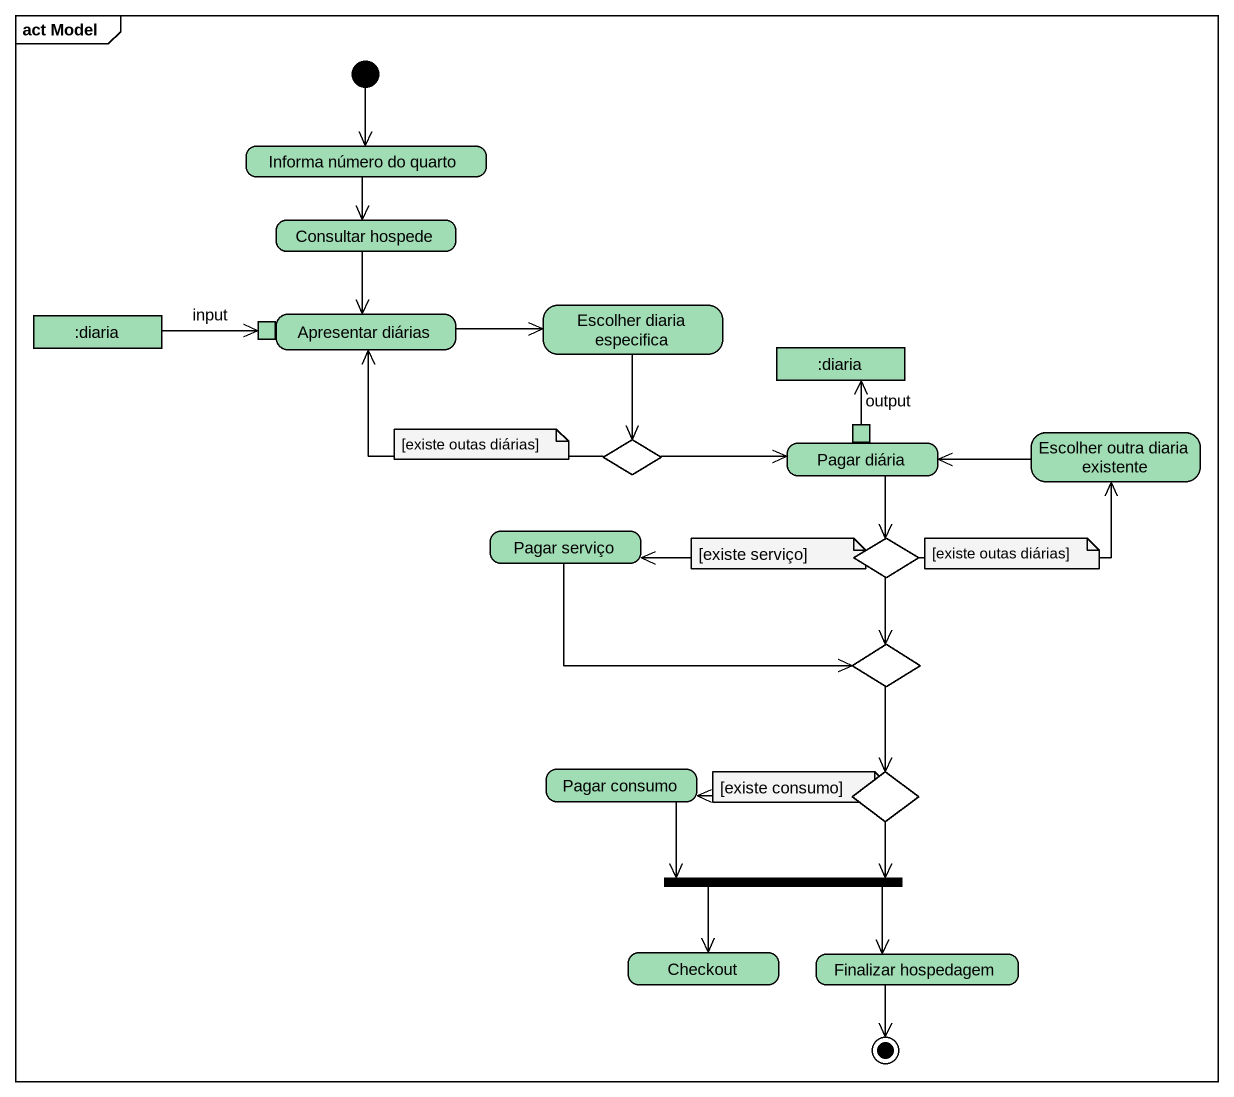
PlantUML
@startuml
mainframe act Model
hide empty description
state "Informa número do quarto" as Informa_número_do_quarto #A0DCB4
state "Consultar hospede" as Consultar_hospede #A0DCB4
state ":diaria" as diaria <<object>> #A0DCB4
state "Apresentar diárias" as Apresentar_diárias #A0DCB4 {
  state input <<inputPin>> #A0DCB4
}
state "Escolher diaria especifica" as Escolher_diaria_especifica #A0DCB4
state ":diaria" as diaria_2 <<object>> #A0DCB4
state choice1 <<choice>> #A0DCB4
state "Pagar diária" as Pagar_diária #A0DCB4 {
  state output <<outputPin>> #A0DCB4
}
state "Escolher outra diaria existente" as Escolher_outra_diaria #A0DCB4
state "Pagar serviço" as Pagar_serviço #A0DCB4
state choice2 <<choice>> #A0DCB4
state choice3 <<choice>> #A0DCB4
state "Pagar consumo" as Pagar_consumo #A0DCB4
state choice4 <<choice>> #A0DCB4
state fork1 <<fork>>
state fork2 <<join>>
state Checkout #A0DCB4
state "Finalizar hospedagem" as Finalizar_hospedagem #A0DCB4
[*] --> Informa_número_do_quarto
Informa_número_do_quarto --> Consultar_hospede
Consultar_hospede --> Apresentar_diárias
diaria -right-> input
Apresentar_diárias -right-> Escolher_diaria_especifica
Escolher_diaria_especifica --> choice1
output -up-> diaria_2
choice1 -left-> Apresentar_diárias
choice1 -right-> Pagar_diária
Pagar_diária --> choice2
Escolher_outra_diaria -left-> Pagar_diária
Pagar_serviço -right-> choice3
choice2 -right-> Escolher_outra_diaria
choice2 -left-> Pagar_serviço
choice2 --> choice3
choice3 --> choice4
Pagar_consumo -right-> fork2
choice4 -left-> Pagar_consumo
choice4 --> fork1
fork1 --> Checkout
fork1 --> Finalizar_hospedagem
Finalizar_hospedagem --> [*]
note as N1
  [existe outas diárias]
end note
note as N2
  [existe serviço]
end note
note as N3
  [existe outas diárias]
end note
note as N4
  [existe consumo]
end note
@enduml
